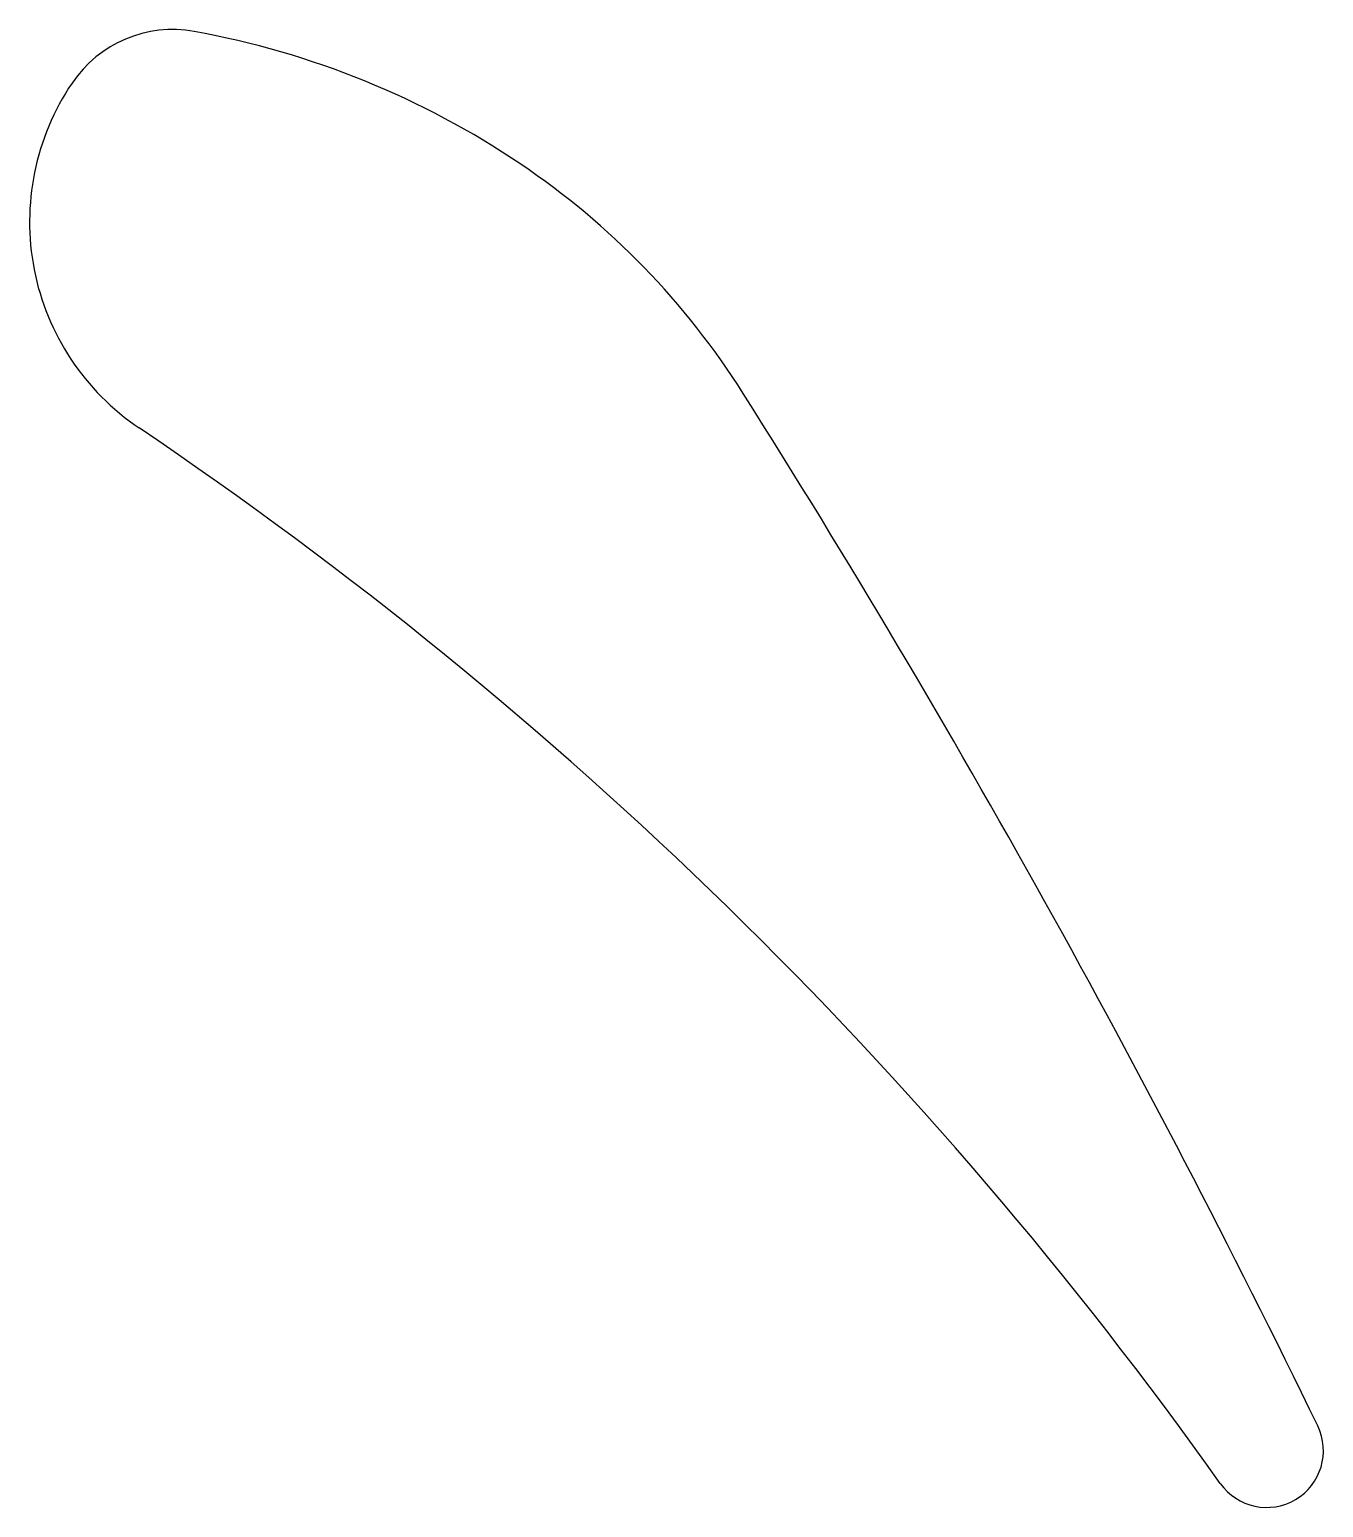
# Model space of a CAD drawing. Header units: metres. Extents: x -3 to 88, y -100 to 4.
import ezdxf

# ---------------------------------------------------------------- set-up
doc = ezdxf.new("R2010")
doc.units = ezdxf.units.M

msp = doc.modelspace()

# ---------------------------------------------------------------- linework, layer by layer
at = {"layer": 'PARAMETRIX'}
for centre, radius, start, end in [((7.0856, -4.7793), 8.5467, 79.7427, 146), ((-2.1342, -55.728), 60.323, 56, 79.7427), ((14.5082, -9.7859), 17.5, 146, 236), ((0.9922, -51.0929), 54.732, 32.2736, 56), ((-585.5157, -421.4891), 748.407, 25.8997, 32.2736), ((-161.358, -270.5182), 297, 35.3581, 56), ((84.1229, -96.3341), 4, 215.3581, 25.8997)]:
    msp.add_arc(centre, radius, start, end, dxfattribs=at)

doc.saveas('drawing.dxf')
